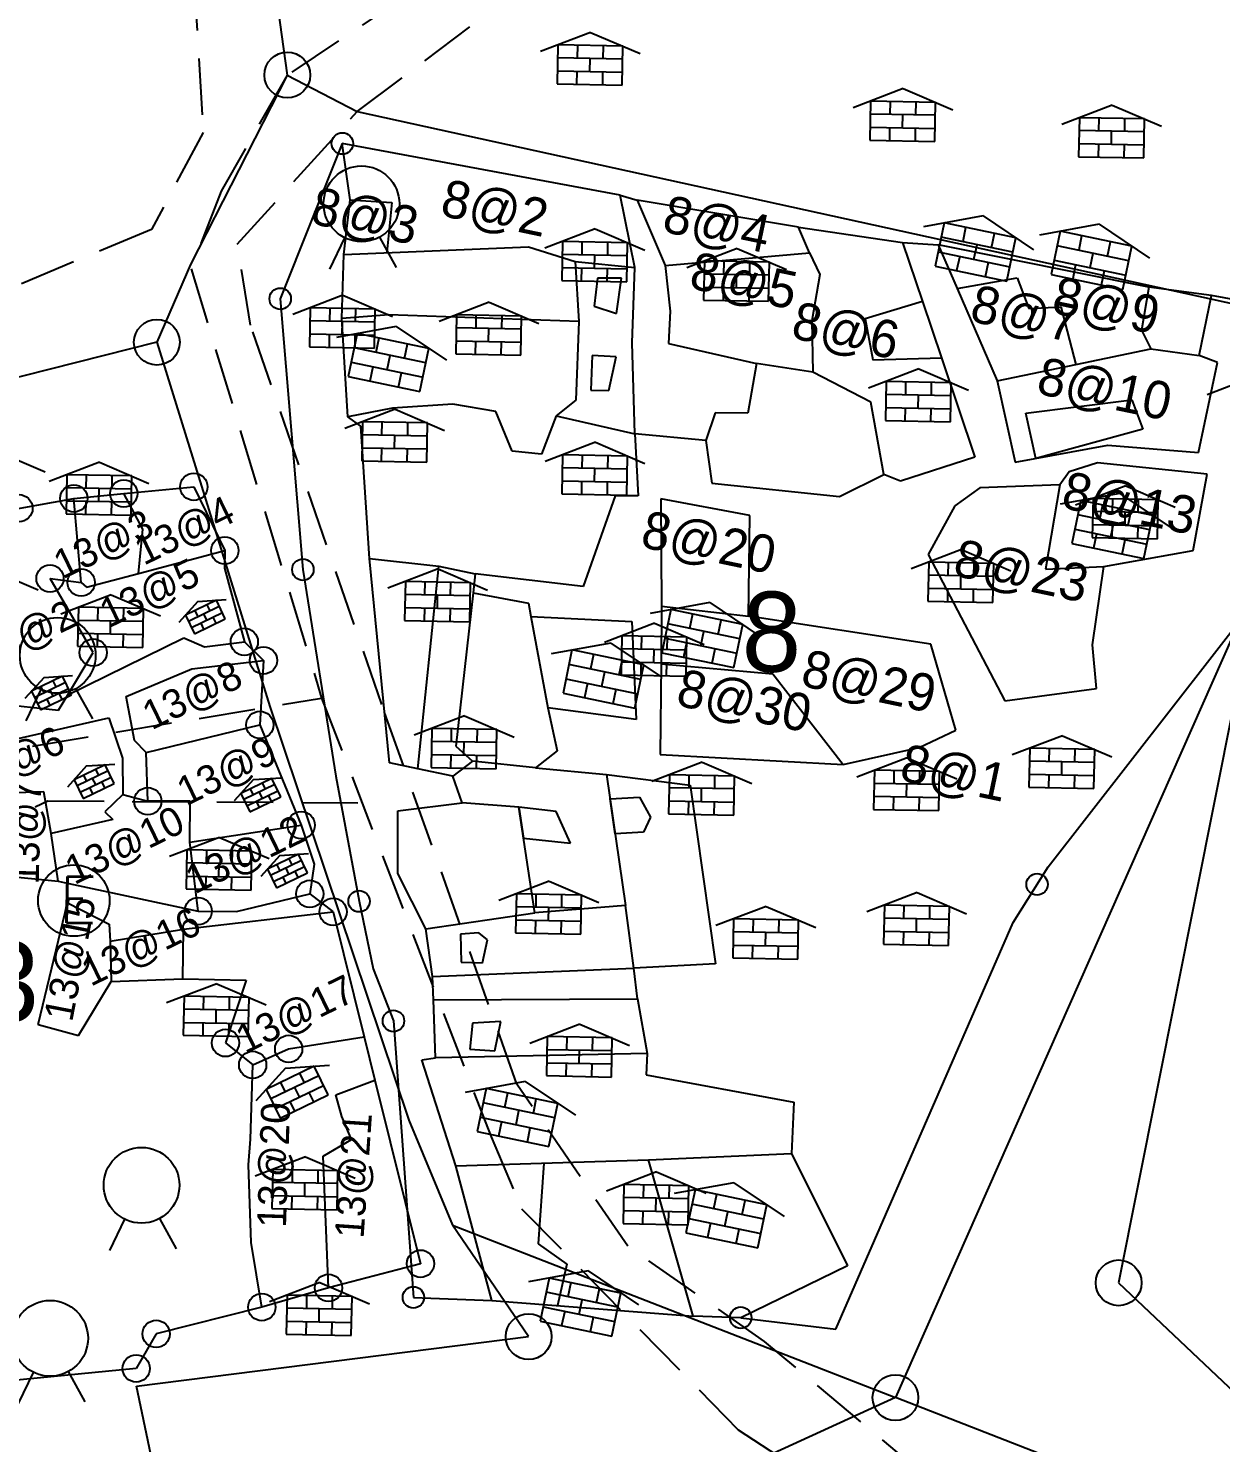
# Model space of a CAD drawing. Header units: metres. Extents: x 279543 to 281633, y 2052141 to 2055998.
# Drawn here: x 281361.1 to 281466.8, y 2052471.5 to 2052597 of the extents above; entities that cross this region are included whole.
import ezdxf
from ezdxf.enums import TextEntityAlignment as Align

# ---------------------------------------------------------------- set-up
doc = ezdxf.new("R2010")
doc.units = ezdxf.units.M
doc.linetypes.add('DASHED', pattern=[0.75, 0.5, -0.25])
for name, color, linetype in [('LINE_CARTTRACK', 2, 'DASHED'), ('LINE_FOOTPATH', 1, 'DASHED'), ('OFF', 1, 'Continuous'), ('OTHERS', 1, 'Continuous'), ('POLY_PARCEL', 6, 'Continuous'), ('POLY_ROAD', 30, 'Continuous'), ('TEXT_PARCEL', 7, 'Continuous')]:
    doc.layers.add(name, color=color, linetype=linetype)
doc.styles.get("Standard").update_dxf_attribs({"font": 'simplex.shx'})
doc.styles.add('TEXT_MAP', font='')
doc.styles.get('TEXT_MAP').set_extended_font_data('Kruti Dev 050')

# ---------------------------------------------------------------- blocks, each defined once
blk = doc.blocks.new('GHNN')
for p, q in [((281410.94, 2052596.66), (281406.49, 2052594.95)), ((281408.03, 2052595.55), (281407.97, 2052592.08)), ((281413.81, 2052595.44), (281408.03, 2052595.55)), ((281409.77, 2052595.51), (281409.74, 2052594.36)), ((281410.94, 2052596.66), (281415.33, 2052594.78)), ((281413.78, 2052594.28), (281408.01, 2052594.39)), ((281410.88, 2052593.18), (281410.9, 2052594.34)), ((281412.05, 2052594.31), (281412.08, 2052595.47)), ((281413.74, 2052591.97), (281413.81, 2052595.44)), ((281407.99, 2052593.24), (281413.76, 2052593.13)), ((281409.72, 2052593.2), (281409.7, 2052592.05)), ((281412.01, 2052592.01), (281412.03, 2052593.16)), ((281407.97, 2052592.08), (281413.74, 2052591.97)), ((281438.68, 2052591.68), (281434.22, 2052589.97)), ((281435.77, 2052590.56), (281435.71, 2052587.1)), ((281441.55, 2052590.45), (281435.77, 2052590.56)), ((281437.5, 2052590.53), (281437.48, 2052589.38)), ((281438.68, 2052591.68), (281443.07, 2052589.8)), ((281441.52, 2052589.3), (281435.75, 2052589.41)), ((281438.62, 2052588.2), (281438.64, 2052589.35)), ((281439.79, 2052589.33), (281439.81, 2052590.49)), ((281441.48, 2052586.99), (281441.55, 2052590.45)), ((281457.21, 2052590.21), (281452.75, 2052588.5)), ((281457.21, 2052590.21), (281461.6, 2052588.33)), ((281435.73, 2052588.25), (281441.5, 2052588.14)), ((281437.46, 2052588.22), (281437.44, 2052587.07)), ((281439.75, 2052587.02), (281439.77, 2052588.18)), ((281454.3, 2052589.09), (281454.23, 2052585.63)), ((281460.07, 2052588.98), (281454.3, 2052589.09)), ((281456.03, 2052589.06), (281456.01, 2052587.91)), ((281458.32, 2052587.86), (281458.34, 2052589.02)), ((281460.01, 2052585.52), (281460.07, 2052588.98)), ((281435.71, 2052587.1), (281441.48, 2052586.99)), ((281454.26, 2052586.79), (281460.03, 2052586.68)), ((281460.05, 2052587.83), (281454.28, 2052587.94)), ((281455.99, 2052586.75), (281455.97, 2052585.6)), ((281457.14, 2052586.73), (281457.16, 2052587.89)), ((281454.23, 2052585.63), (281460.01, 2052585.52)), ((281458.28, 2052585.55), (281458.3, 2052586.71)), ((281411.35, 2052579.22), (281406.89, 2052577.51)), ((281411.35, 2052579.22), (281415.74, 2052577.34)), ((281445.75, 2052580.38), (281440.46, 2052579.42)), ((281442.3, 2052579.75), (281441.5, 2052575.93)), ((281448.67, 2052578.42), (281442.3, 2052579.75)), ((281444.21, 2052579.35), (281443.95, 2052578.08)), ((281445.75, 2052580.38), (281450.22, 2052577.38)), ((281456.05, 2052579.63), (281450.75, 2052578.67)), ((281456.05, 2052579.63), (281460.51, 2052576.64)), ((281387.8, 2052575.66), (281389.14, 2052578.42)), ((281393.72, 2052575.81), (281392.23, 2052578.5)), ((281408.44, 2052578.1), (281408.38, 2052574.64)), ((281414.21, 2052577.99), (281408.44, 2052578.1)), ((281410.17, 2052578.07), (281410.15, 2052576.91)), ((281412.46, 2052576.87), (281412.48, 2052578.02)), ((281414.15, 2052574.53), (281414.21, 2052577.99)), ((281448.4, 2052577.15), (281442.04, 2052578.48)), ((281446.49, 2052577.55), (281446.76, 2052578.82)), ((281447.87, 2052574.6), (281448.67, 2052578.42)), ((281452.59, 2052579.01), (281451.8, 2052575.19)), ((281458.96, 2052577.68), (281452.59, 2052579.01)), ((281454.5, 2052578.61), (281454.24, 2052577.34)), ((281456.78, 2052576.8), (281457.05, 2052578.08)), ((281414.19, 2052576.84), (281408.42, 2052576.95)), ((281411.28, 2052575.74), (281411.31, 2052576.89)), ((281423.94, 2052577.49), (281419.48, 2052575.78)), ((281423.94, 2052577.49), (281428.33, 2052575.61)), ((281441.77, 2052577.2), (281448.14, 2052575.87)), ((281443.68, 2052576.8), (281443.41, 2052575.53)), ((281444.95, 2052576.54), (281445.22, 2052577.81)), ((281458.69, 2052576.4), (281452.33, 2052577.73)), ((281455.25, 2052575.8), (281455.51, 2052577.07)), ((281458.16, 2052573.86), (281458.96, 2052577.68)), ((281408.4, 2052575.79), (281414.17, 2052575.68)), ((281410.13, 2052575.76), (281410.11, 2052574.61)), ((281412.42, 2052574.56), (281412.44, 2052575.72)), ((281421.03, 2052576.38), (281420.96, 2052572.91)), ((281426.8, 2052576.27), (281421.03, 2052576.38)), ((281422.76, 2052576.34), (281422.74, 2052575.19)), ((281425.05, 2052575.14), (281425.07, 2052576.3)), ((281426.73, 2052572.8), (281426.8, 2052576.27)), ((281441.5, 2052575.93), (281447.87, 2052574.6)), ((281445.96, 2052575), (281446.23, 2052576.27)), ((281452.06, 2052576.46), (281458.43, 2052575.13)), ((281453.97, 2052576.06), (281453.71, 2052574.79)), ((281456.25, 2052574.26), (281456.52, 2052575.53)), ((281408.38, 2052574.64), (281414.15, 2052574.53)), ((281426.78, 2052575.11), (281421.01, 2052575.22)), ((281423.87, 2052574.01), (281423.89, 2052575.17)), ((281451.8, 2052575.19), (281458.16, 2052573.86)), ((281388.97, 2052573.34), (281384.51, 2052571.63)), ((281388.97, 2052573.34), (281393.36, 2052571.46)), ((281420.98, 2052574.07), (281426.76, 2052573.96)), ((281422.72, 2052574.03), (281422.69, 2052572.88)), ((281425, 2052572.84), (281425.02, 2052573.99)), ((281386.06, 2052572.22), (281386, 2052568.76)), ((281391.84, 2052572.11), (281386.06, 2052572.22)), ((281387.79, 2052572.19), (281387.77, 2052571.04)), ((281390.08, 2052570.99), (281390.1, 2052572.15)), ((281391.77, 2052568.65), (281391.84, 2052572.11)), ((281401.95, 2052572.72), (281397.49, 2052571.01)), ((281401.95, 2052572.72), (281406.34, 2052570.84)), ((281420.96, 2052572.91), (281426.73, 2052572.8)), ((281391.81, 2052570.96), (281386.04, 2052571.07)), ((281393.68, 2052570.56), (281388.39, 2052569.6)), ((281388.91, 2052569.86), (281388.93, 2052571.01)), ((281393.68, 2052570.56), (281398.15, 2052567.57)), ((281399.04, 2052571.6), (281398.97, 2052568.14)), ((281404.79, 2052570.34), (281399.02, 2052570.45)), ((281404.81, 2052571.49), (281399.04, 2052571.6)), ((281400.77, 2052571.57), (281400.75, 2052570.42)), ((281403.06, 2052570.37), (281403.08, 2052571.53)), ((281404.75, 2052568.03), (281404.81, 2052571.49)), ((281386.02, 2052569.91), (281391.79, 2052569.8)), ((281387.75, 2052569.88), (281387.73, 2052568.73)), ((281390.23, 2052569.94), (281389.43, 2052566.12)), ((281390.04, 2052568.68), (281390.06, 2052569.84)), ((281396.6, 2052568.61), (281390.23, 2052569.94)), ((281392.14, 2052569.54), (281391.87, 2052568.27)), ((281399, 2052569.3), (281404.77, 2052569.18)), ((281400.73, 2052569.26), (281400.71, 2052568.11)), ((281401.88, 2052569.24), (281401.9, 2052570.39)), ((281403.01, 2052568.06), (281403.04, 2052569.22)), ((281386, 2052568.76), (281391.77, 2052568.65)), ((281396.33, 2052567.33), (281389.96, 2052568.66)), ((281392.88, 2052566.73), (281393.15, 2052568)), ((281394.42, 2052567.73), (281394.69, 2052569.01)), ((281395.8, 2052564.79), (281396.6, 2052568.61)), ((281398.97, 2052568.14), (281404.75, 2052568.03)), ((281389.7, 2052567.39), (281396.07, 2052566.06)), ((281391.61, 2052566.99), (281391.34, 2052565.72)), ((281440.06, 2052566.8), (281435.6, 2052565.09)), ((281440.06, 2052566.8), (281444.45, 2052564.92)), ((281389.43, 2052566.12), (281395.8, 2052564.79)), ((281393.89, 2052565.19), (281394.16, 2052566.46)), ((281437.15, 2052565.68), (281437.09, 2052562.22)), ((281442.92, 2052565.57), (281437.15, 2052565.68)), ((281438.88, 2052565.65), (281438.86, 2052564.49)), ((281441.17, 2052564.45), (281441.19, 2052565.6)), ((281442.86, 2052562.11), (281442.92, 2052565.57)), ((281470.11, 2052566.22), (281465.65, 2052564.51)), ((281442.9, 2052564.41), (281437.13, 2052564.53)), ((281439.99, 2052563.32), (281440.02, 2052564.47)), ((281393.6, 2052563.23), (281389.14, 2052561.52)), ((281393.6, 2052563.23), (281397.99, 2052561.35)), ((281437.11, 2052563.37), (281442.88, 2052563.26)), ((281438.84, 2052563.34), (281438.82, 2052562.18)), ((281441.13, 2052562.14), (281441.15, 2052563.29)), ((281390.69, 2052562.12), (281390.63, 2052558.65)), ((281396.47, 2052562.01), (281390.69, 2052562.12)), ((281392.43, 2052562.08), (281392.4, 2052560.93)), ((281394.71, 2052560.89), (281394.73, 2052562.04)), ((281396.4, 2052558.54), (281396.47, 2052562.01)), ((281437.09, 2052562.22), (281442.86, 2052562.11)), ((281396.44, 2052560.85), (281390.67, 2052560.96)), ((281393.54, 2052559.75), (281393.56, 2052560.91)), ((281358.16, 2052559.55), (281362.55, 2052557.67)), ((281390.65, 2052559.81), (281396.42, 2052559.7)), ((281392.38, 2052559.78), (281392.36, 2052558.62)), ((281394.67, 2052558.58), (281394.69, 2052559.73)), ((281411.36, 2052560.3), (281406.9, 2052558.59)), ((281408.45, 2052559.18), (281408.39, 2052555.72)), ((281414.22, 2052559.07), (281408.45, 2052559.18)), ((281410.18, 2052559.15), (281410.16, 2052557.99)), ((281411.36, 2052560.3), (281415.75, 2052558.42)), ((281367.37, 2052558.53), (281362.91, 2052556.82)), ((281367.37, 2052558.53), (281371.76, 2052556.65)), ((281390.63, 2052558.65), (281396.4, 2052558.54)), ((281414.2, 2052557.92), (281408.43, 2052558.03)), ((281411.29, 2052556.82), (281411.32, 2052557.97)), ((281412.47, 2052557.95), (281412.49, 2052559.1)), ((281414.16, 2052555.61), (281414.22, 2052559.07)), ((281364.46, 2052557.42), (281364.4, 2052553.95)), ((281370.23, 2052557.31), (281364.46, 2052557.42)), ((281366.19, 2052557.38), (281366.17, 2052556.23)), ((281368.48, 2052556.19), (281368.5, 2052557.34)), ((281370.17, 2052553.84), (281370.23, 2052557.31)), ((281408.41, 2052556.87), (281414.18, 2052556.76)), ((281410.14, 2052556.84), (281410.12, 2052555.68)), ((281412.43, 2052555.64), (281412.45, 2052556.79)), ((281370.21, 2052556.15), (281364.44, 2052556.26)), ((281367.3, 2052555.05), (281367.33, 2052556.21)), ((281408.39, 2052555.72), (281414.16, 2052555.61)), ((281457.89, 2052555.76), (281452.6, 2052554.8)), ((281458.42, 2052556.43), (281453.96, 2052554.72)), ((281457.89, 2052555.76), (281462.36, 2052552.76)), ((281458.42, 2052556.43), (281462.81, 2052554.55)), ((281364.42, 2052555.11), (281370.19, 2052555)), ((281366.15, 2052555.08), (281366.13, 2052553.92)), ((281368.44, 2052553.88), (281368.46, 2052555.03)), ((281454.44, 2052555.13), (281453.64, 2052551.31)), ((281460.81, 2052553.8), (281454.44, 2052555.13)), ((281455.51, 2052555.31), (281455.44, 2052551.85)), ((281461.26, 2052554.05), (281455.49, 2052554.16)), ((281461.28, 2052555.2), (281455.51, 2052555.31)), ((281456.35, 2052554.73), (281456.08, 2052553.46)), ((281457.24, 2052555.28), (281457.22, 2052554.12)), ((281458.63, 2052552.93), (281458.9, 2052554.2)), ((281459.53, 2052554.08), (281459.55, 2052555.23)), ((281461.22, 2052551.74), (281461.28, 2052555.2)), ((281364.4, 2052553.95), (281370.17, 2052553.84)), ((281460.54, 2052552.53), (281454.17, 2052553.86)), ((281455.47, 2052553), (281461.24, 2052552.89)), ((281457.09, 2052551.92), (281457.36, 2052553.19)), ((281457.2, 2052552.97), (281457.17, 2052551.81)), ((281458.35, 2052552.95), (281458.37, 2052554.1)), ((281459.48, 2052551.77), (281459.51, 2052552.93)), ((281460.01, 2052549.98), (281460.81, 2052553.8)), ((281453.91, 2052552.58), (281460.28, 2052551.25)), ((281455.44, 2052551.85), (281461.22, 2052551.74)), ((281455.82, 2052552.18), (281455.55, 2052550.91)), ((281458.1, 2052550.38), (281458.37, 2052551.65)), ((281443.84, 2052550.77), (281439.38, 2052549.06)), ((281443.84, 2052550.77), (281448.23, 2052548.89)), ((281453.64, 2052551.31), (281460.01, 2052549.98)), ((281440.93, 2052549.65), (281440.86, 2052546.19)), ((281446.7, 2052549.54), (281440.93, 2052549.65)), ((281442.66, 2052549.62), (281442.64, 2052548.47)), ((281444.95, 2052548.42), (281444.97, 2052549.58)), ((281446.63, 2052546.08), (281446.7, 2052549.54)), ((281357.54, 2052549.08), (281361.93, 2052547.2)), ((281397.41, 2052549.06), (281392.96, 2052547.35)), ((281394.51, 2052547.95), (281394.44, 2052544.48)), ((281400.28, 2052547.84), (281394.51, 2052547.95)), ((281396.24, 2052547.91), (281396.21, 2052546.76)), ((281397.41, 2052549.06), (281401.8, 2052547.18)), ((281398.52, 2052546.72), (281398.55, 2052547.87)), ((281400.21, 2052544.37), (281400.28, 2052547.84)), ((281446.68, 2052548.39), (281440.91, 2052548.5)), ((281443.77, 2052547.29), (281443.79, 2052548.45)), ((281368.4, 2052546.77), (281363.95, 2052545.06)), ((281368.4, 2052546.77), (281372.79, 2052544.89)), ((281400.25, 2052546.68), (281394.48, 2052546.79)), ((281397.35, 2052545.58), (281397.37, 2052546.74)), ((281440.88, 2052547.35), (281446.66, 2052547.24)), ((281442.61, 2052547.31), (281442.59, 2052546.16)), ((281444.9, 2052546.11), (281444.92, 2052547.27)), ((281365.5, 2052545.66), (281365.43, 2052542.2)), ((281371.27, 2052545.55), (281365.5, 2052545.66)), ((281367.23, 2052545.63), (281367.2, 2052544.47)), ((281369.51, 2052544.43), (281369.54, 2052545.58)), ((281371.2, 2052542.08), (281371.27, 2052545.55)), ((281376.09, 2052546.18), (281374.41, 2052544.31)), ((281377.74, 2052546.29), (281374.99, 2052544.96)), ((281378, 2052545.74), (281375.26, 2052544.41)), ((281375.82, 2052545.36), (281376.08, 2052544.81)), ((281376.09, 2052546.18), (281378.61, 2052546.35)), ((281377.18, 2052545.34), (281376.91, 2052545.89)), ((281378.53, 2052544.64), (281377.74, 2052546.29)), ((281394.46, 2052545.64), (281400.23, 2052545.53)), ((281396.19, 2052545.61), (281396.17, 2052544.45)), ((281398.48, 2052544.41), (281398.5, 2052545.56)), ((281421.52, 2052546.08), (281416.23, 2052545.12)), ((281418.07, 2052545.45), (281417.27, 2052541.63)), ((281424.43, 2052544.13), (281418.07, 2052545.45)), ((281421.52, 2052546.08), (281425.99, 2052543.08)), ((281440.86, 2052546.19), (281446.63, 2052546.08)), ((281371.25, 2052544.39), (281365.47, 2052544.5)), ((281368.34, 2052543.29), (281368.36, 2052544.45)), ((281374.99, 2052544.96), (281375.79, 2052543.31)), ((281375.53, 2052543.86), (281378.27, 2052545.19)), ((281375.79, 2052543.31), (281378.53, 2052544.64)), ((281376.35, 2052544.26), (281376.61, 2052543.71)), ((281376.9, 2052544.53), (281376.63, 2052545.07)), ((281377.71, 2052544.24), (281377.45, 2052544.79)), ((281394.44, 2052544.48), (281400.21, 2052544.37)), ((281416.62, 2052544.24), (281412.16, 2052542.53)), ((281416.62, 2052544.24), (281421.01, 2052542.36)), ((281424.17, 2052542.85), (281417.8, 2052544.18)), ((281419.98, 2052545.06), (281419.71, 2052543.78)), ((281422.26, 2052543.25), (281422.52, 2052544.52)), ((281423.64, 2052540.31), (281424.43, 2052544.13)), ((281365.45, 2052543.35), (281371.22, 2052543.24)), ((281367.18, 2052543.32), (281367.16, 2052542.16)), ((281369.47, 2052542.12), (281369.49, 2052543.27)), ((281413.71, 2052543.13), (281413.64, 2052539.66)), ((281419.48, 2052543.02), (281413.71, 2052543.13)), ((281415.44, 2052543.09), (281415.42, 2052541.94)), ((281417.54, 2052542.91), (281423.9, 2052541.58)), ((281417.73, 2052541.9), (281417.75, 2052543.05)), ((281419.42, 2052539.55), (281419.48, 2052543.02)), ((281420.72, 2052542.24), (281420.99, 2052543.52)), ((281365.43, 2052542.2), (281371.2, 2052542.08)), ((281412.74, 2052542.49), (281407.44, 2052541.53)), ((281409.28, 2052541.87), (281408.49, 2052538.05)), ((281415.65, 2052540.54), (281409.28, 2052541.87)), ((281412.74, 2052542.49), (281417.2, 2052539.5)), ((281419.46, 2052541.86), (281413.69, 2052541.97)), ((281416.55, 2052540.76), (281416.57, 2052541.92)), ((281417.27, 2052541.63), (281423.64, 2052540.31)), ((281419.45, 2052542.51), (281419.18, 2052541.24)), ((281421.73, 2052540.7), (281421.99, 2052541.98)), ((281415.38, 2052539.26), (281409.02, 2052540.59)), ((281411.19, 2052541.47), (281410.93, 2052540.19)), ((281413.47, 2052539.66), (281413.74, 2052540.94)), ((281413.67, 2052540.82), (281419.44, 2052540.71)), ((281414.85, 2052536.72), (281415.65, 2052540.54)), ((281415.4, 2052540.79), (281415.38, 2052539.63)), ((281417.68, 2052539.59), (281417.71, 2052540.74)), ((281362.45, 2052539.43), (281360.76, 2052537.56)), ((281364.09, 2052539.54), (281361.35, 2052538.21)), ((281362.45, 2052539.43), (281364.97, 2052539.6)), ((281363.54, 2052538.59), (281363.27, 2052539.14)), ((281364.89, 2052537.89), (281364.09, 2052539.54)), ((281408.75, 2052539.32), (281415.12, 2052537.99)), ((281411.93, 2052538.66), (281412.2, 2052539.93)), ((281413.64, 2052539.66), (281419.42, 2052539.55)), ((281360.85, 2052535.6), (281362.19, 2052538.37)), ((281361.35, 2052538.21), (281362.15, 2052536.56)), ((281364.36, 2052538.99), (281361.62, 2052537.66)), ((281361.88, 2052537.11), (281364.63, 2052538.44)), ((281362.15, 2052536.56), (281364.89, 2052537.89)), ((281362.17, 2052538.61), (281362.44, 2052538.06)), ((281363.26, 2052537.78), (281362.99, 2052538.33)), ((281364.07, 2052537.49), (281363.8, 2052538.04)), ((281366.77, 2052535.76), (281365.28, 2052538.45)), ((281408.49, 2052538.05), (281414.85, 2052536.72)), ((281410.66, 2052538.92), (281410.4, 2052537.65)), ((281412.94, 2052537.12), (281413.21, 2052538.39)), ((281362.71, 2052537.51), (281362.97, 2052536.96)), ((281399.76, 2052536.03), (281395.3, 2052534.32)), ((281399.76, 2052536.03), (281404.15, 2052534.15)), ((281396.85, 2052534.92), (281396.79, 2052531.45)), ((281402.63, 2052534.81), (281396.85, 2052534.92)), ((281398.58, 2052534.88), (281398.56, 2052533.73)), ((281400.87, 2052533.69), (281400.89, 2052534.84)), ((281402.56, 2052531.34), (281402.63, 2052534.81)), ((281452.8, 2052534.27), (281448.34, 2052532.57)), ((281452.8, 2052534.27), (281457.19, 2052532.4)), ((281402.6, 2052533.65), (281396.83, 2052533.76)), ((281399.69, 2052532.55), (281399.72, 2052533.71)), ((281449.89, 2052533.16), (281449.82, 2052529.7)), ((281455.66, 2052533.05), (281449.89, 2052533.16)), ((281451.62, 2052533.13), (281451.6, 2052531.97)), ((281453.91, 2052531.93), (281453.93, 2052533.08)), ((281455.59, 2052529.59), (281455.66, 2052533.05)), ((281366.23, 2052531.58), (281364.54, 2052529.71)), ((281367.87, 2052531.69), (281365.12, 2052530.36)), ((281366.23, 2052531.58), (281368.74, 2052531.75)), ((281368.67, 2052530.04), (281367.87, 2052531.69)), ((281396.81, 2052532.61), (281402.58, 2052532.5)), ((281398.54, 2052532.58), (281398.52, 2052531.42)), ((281400.83, 2052531.38), (281400.85, 2052532.53)), ((281420.84, 2052531.92), (281416.38, 2052530.21)), ((281420.84, 2052531.92), (281425.23, 2052530.04)), ((281439.03, 2052532.31), (281434.57, 2052530.6)), ((281439.03, 2052532.31), (281443.42, 2052530.43)), ((281455.64, 2052531.89), (281449.87, 2052532)), ((281452.73, 2052530.8), (281452.75, 2052531.95)), ((281365.12, 2052530.36), (281365.92, 2052528.71)), ((281368.13, 2052531.14), (281365.39, 2052529.81)), ((281365.66, 2052529.26), (281368.4, 2052530.59)), ((281365.95, 2052530.76), (281366.21, 2052530.21)), ((281367.03, 2052529.93), (281366.76, 2052530.47)), ((281367.31, 2052530.74), (281367.04, 2052531.29)), ((281381.02, 2052530.37), (281379.33, 2052528.49)), ((281382.66, 2052530.48), (281379.92, 2052529.15)), ((281381.02, 2052530.37), (281383.53, 2052530.54)), ((281383.46, 2052528.83), (281382.66, 2052530.48)), ((281396.79, 2052531.45), (281402.56, 2052531.34)), ((281417.93, 2052530.8), (281417.86, 2052527.34)), ((281423.7, 2052530.69), (281417.93, 2052530.8)), ((281419.66, 2052530.77), (281419.64, 2052529.62)), ((281421.95, 2052529.57), (281421.97, 2052530.73)), ((281423.63, 2052527.23), (281423.7, 2052530.69)), ((281436.12, 2052531.2), (281436.05, 2052527.73)), ((281441.89, 2052531.09), (281436.12, 2052531.2)), ((281437.85, 2052531.16), (281437.83, 2052530.01)), ((281440.14, 2052529.97), (281440.16, 2052531.12)), ((281441.83, 2052527.62), (281441.89, 2052531.09)), ((281449.85, 2052530.85), (281455.62, 2052530.74)), ((281451.58, 2052530.82), (281451.55, 2052529.66)), ((281453.86, 2052529.62), (281453.89, 2052530.77)), ((281365.92, 2052528.71), (281368.67, 2052530.04)), ((281366.48, 2052529.66), (281366.75, 2052529.11)), ((281367.84, 2052529.64), (281367.58, 2052530.19)), ((281379.92, 2052529.15), (281380.72, 2052527.5)), ((281382.93, 2052529.93), (281380.18, 2052528.6)), ((281380.45, 2052528.05), (281383.19, 2052529.38)), ((281380.74, 2052529.55), (281381.01, 2052529)), ((281381.82, 2052528.71), (281381.55, 2052529.26)), ((281382.1, 2052529.53), (281381.84, 2052530.08)), ((281423.68, 2052529.54), (281417.91, 2052529.65)), ((281420.77, 2052528.44), (281420.79, 2052529.59)), ((281441.87, 2052529.93), (281436.1, 2052530.04)), ((281438.96, 2052528.83), (281438.98, 2052529.99)), ((281449.82, 2052529.7), (281455.59, 2052529.59)), ((281380.72, 2052527.5), (281383.46, 2052528.83)), ((281381.27, 2052528.45), (281381.54, 2052527.9)), ((281382.64, 2052528.43), (281382.37, 2052528.98)), ((281417.88, 2052528.49), (281423.66, 2052528.38)), ((281419.62, 2052528.46), (281419.59, 2052527.31)), ((281421.9, 2052527.26), (281421.92, 2052528.42)), ((281436.08, 2052528.89), (281441.85, 2052528.78)), ((281437.81, 2052528.86), (281437.79, 2052527.7)), ((281440.09, 2052527.66), (281440.12, 2052528.81)), ((281417.86, 2052527.34), (281423.63, 2052527.23)), ((281436.05, 2052527.73), (281441.83, 2052527.62)), ((281378.02, 2052525.25), (281373.57, 2052523.54)), ((281378.02, 2052525.25), (281382.41, 2052523.37)), ((281375.12, 2052524.13), (281375.05, 2052520.67)), ((281380.89, 2052524.02), (281375.12, 2052524.13)), ((281376.85, 2052524.1), (281376.83, 2052522.95)), ((281379.13, 2052522.9), (281379.16, 2052524.06)), ((281380.82, 2052520.56), (281380.89, 2052524.02)), ((281380.87, 2052522.87), (281375.09, 2052522.98)), ((281377.96, 2052521.77), (281377.98, 2052522.92)), ((281383.38, 2052523.64), (281381.69, 2052521.77)), ((281385.02, 2052523.75), (281382.28, 2052522.42)), ((281385.29, 2052523.2), (281382.54, 2052521.87)), ((281383.1, 2052522.82), (281383.37, 2052522.27)), ((281383.38, 2052523.64), (281385.9, 2052523.81)), ((281384.46, 2052522.8), (281384.2, 2052523.35)), ((281385.82, 2052522.1), (281385.02, 2052523.75)), ((281375.07, 2052521.82), (281380.84, 2052521.71)), ((281376.8, 2052521.79), (281376.78, 2052520.64)), ((281379.09, 2052520.59), (281379.11, 2052521.75)), ((281382.28, 2052522.42), (281383.08, 2052520.77)), ((281382.81, 2052521.32), (281385.55, 2052522.65)), ((281383.08, 2052520.77), (281385.82, 2052522.1)), ((281383.63, 2052521.72), (281383.9, 2052521.17)), ((281384.18, 2052521.99), (281383.92, 2052522.53)), ((281385, 2052521.7), (281384.73, 2052522.25)), ((281375.05, 2052520.67), (281380.82, 2052520.56)), ((281407.27, 2052521.35), (281402.81, 2052519.64)), ((281404.36, 2052520.23), (281404.29, 2052516.77)), ((281410.13, 2052520.12), (281404.36, 2052520.23)), ((281407.27, 2052521.35), (281411.66, 2052519.47)), ((281439.91, 2052520.35), (281435.45, 2052518.64)), ((281439.91, 2052520.35), (281444.3, 2052518.47)), ((281410.11, 2052518.97), (281404.34, 2052519.08)), ((281406.09, 2052520.2), (281406.07, 2052519.05)), ((281407.2, 2052517.87), (281407.22, 2052519.02)), ((281408.38, 2052519), (281408.4, 2052520.16)), ((281410.06, 2052516.66), (281410.13, 2052520.12)), ((281426.52, 2052519.13), (281422.06, 2052517.42)), ((281426.52, 2052519.13), (281430.91, 2052517.25)), ((281437, 2052519.24), (281436.93, 2052515.77)), ((281442.77, 2052519.13), (281437, 2052519.24)), ((281438.73, 2052519.2), (281438.71, 2052518.05)), ((281441.02, 2052518.01), (281441.04, 2052519.16)), ((281442.7, 2052515.66), (281442.77, 2052519.13)), ((281404.32, 2052517.93), (281410.09, 2052517.82)), ((281406.05, 2052517.89), (281406.02, 2052516.74)), ((281408.33, 2052516.69), (281408.36, 2052517.85)), ((281423.61, 2052518.01), (281423.55, 2052514.55)), ((281429.39, 2052517.9), (281423.61, 2052518.01)), ((281425.35, 2052517.98), (281425.32, 2052516.82)), ((281427.63, 2052516.78), (281427.66, 2052517.93)), ((281429.32, 2052514.44), (281429.39, 2052517.9)), ((281442.75, 2052517.97), (281436.98, 2052518.08)), ((281439.84, 2052516.87), (281439.86, 2052518.03)), ((281404.29, 2052516.77), (281410.06, 2052516.66)), ((281429.36, 2052516.75), (281423.59, 2052516.86)), ((281426.46, 2052515.65), (281426.48, 2052516.8)), ((281436.95, 2052516.93), (281442.73, 2052516.82)), ((281438.69, 2052516.9), (281438.66, 2052515.74)), ((281440.97, 2052515.7), (281440.99, 2052516.85)), ((281423.57, 2052515.7), (281429.34, 2052515.59)), ((281425.3, 2052515.67), (281425.28, 2052514.51)), ((281427.59, 2052514.47), (281427.61, 2052515.62)), ((281436.93, 2052515.77), (281442.7, 2052515.66)), ((281423.55, 2052514.55), (281429.32, 2052514.44)), ((281377.78, 2052512.27), (281373.32, 2052510.56)), ((281377.78, 2052512.27), (281382.17, 2052510.39)), ((281374.87, 2052511.15), (281374.8, 2052507.69)), ((281380.64, 2052511.04), (281374.87, 2052511.15)), ((281376.6, 2052511.12), (281376.58, 2052509.97)), ((281378.89, 2052509.92), (281378.91, 2052511.08)), ((281380.57, 2052507.58), (281380.64, 2052511.04)), ((281380.62, 2052509.89), (281374.85, 2052510)), ((281377.71, 2052508.79), (281377.73, 2052509.94)), ((281374.8, 2052507.69), (281380.57, 2052507.58)), ((281374.82, 2052508.84), (281380.59, 2052508.73)), ((281376.55, 2052508.81), (281376.53, 2052507.66)), ((281378.84, 2052507.61), (281378.86, 2052508.77)), ((281409.99, 2052508.68), (281405.54, 2052506.97)), ((281409.99, 2052508.68), (281414.38, 2052506.8)), ((281407.09, 2052507.57), (281407.02, 2052504.11)), ((281412.86, 2052507.46), (281407.09, 2052507.57)), ((281408.82, 2052507.54), (281408.8, 2052506.38)), ((281411.1, 2052506.34), (281411.13, 2052507.49)), ((281412.79, 2052503.99), (281412.86, 2052507.46)), ((281407.04, 2052505.26), (281412.81, 2052505.15)), ((281412.84, 2052506.3), (281407.06, 2052506.41)), ((281408.77, 2052505.23), (281408.75, 2052504.07)), ((281409.93, 2052505.2), (281409.95, 2052506.36)), ((281411.06, 2052504.03), (281411.08, 2052505.18)), ((281383.87, 2052504.78), (281381.25, 2052501.88)), ((281386.41, 2052504.95), (281382.16, 2052502.89)), ((281386.82, 2052504.1), (281382.57, 2052502.04)), ((281383.87, 2052504.78), (281387.77, 2052505.04)), ((281385.55, 2052503.48), (281385.14, 2052504.33)), ((281387.65, 2052502.4), (281386.41, 2052504.95)), ((281407.02, 2052504.11), (281412.79, 2052503.99)), ((281382.16, 2052502.89), (281383.4, 2052500.34)), ((281382.98, 2052501.19), (281387.24, 2052503.25)), ((281383.43, 2052503.51), (281383.85, 2052502.66)), ((281385.11, 2052502.22), (281384.7, 2052503.07)), ((281405.12, 2052503.59), (281399.82, 2052502.63)), ((281401.67, 2052502.97), (281400.87, 2052499.15)), ((281408.03, 2052501.64), (281401.67, 2052502.97)), ((281405.12, 2052503.59), (281409.59, 2052500.6)), ((281383.4, 2052500.34), (281387.65, 2052502.4)), ((281384.26, 2052501.81), (281384.67, 2052500.96)), ((281386.37, 2052501.78), (281385.96, 2052502.63)), ((281407.77, 2052500.37), (281401.4, 2052501.69)), ((281403.58, 2052502.57), (281403.31, 2052501.3)), ((281405.86, 2052500.76), (281406.12, 2052502.04)), ((281407.24, 2052497.82), (281408.03, 2052501.64)), ((281401.13, 2052500.42), (281407.5, 2052499.09)), ((281404.32, 2052499.76), (281404.58, 2052501.03)), ((281400.87, 2052499.15), (281407.24, 2052497.82)), ((281403.04, 2052500.02), (281402.78, 2052498.75)), ((281405.33, 2052498.22), (281405.59, 2052499.49)), ((281385.65, 2052496.91), (281381.19, 2052495.2)), ((281385.65, 2052496.91), (281390.04, 2052495.03)), ((281382.74, 2052495.79), (281382.67, 2052492.33)), ((281388.51, 2052495.68), (281382.74, 2052495.79)), ((281384.47, 2052495.76), (281384.45, 2052494.6)), ((281386.76, 2052494.56), (281386.78, 2052495.71)), ((281388.44, 2052492.22), (281388.51, 2052495.68)), ((281416.79, 2052495.57), (281412.34, 2052493.86)), ((281416.79, 2052495.57), (281421.18, 2052493.69)), ((281388.49, 2052494.53), (281382.72, 2052494.64)), ((281385.58, 2052493.43), (281385.6, 2052494.58)), ((281413.89, 2052494.45), (281413.82, 2052490.99)), ((281419.66, 2052494.34), (281413.89, 2052494.45)), ((281415.62, 2052494.42), (281415.6, 2052493.27)), ((281417.9, 2052493.22), (281417.93, 2052494.38)), ((281423.65, 2052494.61), (281418.36, 2052493.65)), ((281420.2, 2052493.98), (281419.4, 2052490.16)), ((281419.59, 2052490.88), (281419.66, 2052494.34)), ((281426.56, 2052492.65), (281420.2, 2052493.98)), ((281423.65, 2052494.61), (281428.12, 2052491.61)), ((281382.69, 2052493.48), (281388.47, 2052493.37)), ((281384.42, 2052493.45), (281384.4, 2052492.3)), ((281386.71, 2052492.25), (281386.73, 2052493.41)), ((281419.64, 2052493.19), (281413.86, 2052493.3)), ((281416.73, 2052492.09), (281416.75, 2052493.24)), ((281426.3, 2052491.38), (281419.93, 2052492.71)), ((281422.11, 2052493.58), (281421.84, 2052492.31)), ((281424.39, 2052491.78), (281424.65, 2052493.05)), ((281425.77, 2052488.83), (281426.56, 2052492.65)), ((281368.29, 2052488.6), (281369.63, 2052491.37)), ((281374.21, 2052488.76), (281372.72, 2052491.45)), ((281382.67, 2052492.33), (281388.44, 2052492.22)), ((281413.84, 2052492.14), (281419.61, 2052492.03)), ((281415.57, 2052492.11), (281415.55, 2052490.96)), ((281417.86, 2052490.91), (281417.88, 2052492.07)), ((281419.66, 2052491.43), (281426.03, 2052490.11)), ((281422.85, 2052490.77), (281423.11, 2052492.04)), ((281413.82, 2052490.99), (281419.59, 2052490.88)), ((281419.4, 2052490.16), (281425.77, 2052488.83)), ((281421.57, 2052491.04), (281421.31, 2052489.76)), ((281423.86, 2052489.23), (281424.12, 2052490.5)), ((281410.71, 2052486.79), (281405.42, 2052485.83)), ((281410.71, 2052486.79), (281415.18, 2052483.79)), ((281386.92, 2052485.75), (281382.46, 2052484.04)), ((281386.92, 2052485.75), (281391.31, 2052483.87)), ((281407.26, 2052486.16), (281406.46, 2052482.34)), ((281413.63, 2052484.83), (281407.26, 2052486.16)), ((281409.17, 2052485.76), (281408.91, 2052484.49)), ((281411.45, 2052483.96), (281411.72, 2052485.23)), ((281384.01, 2052484.64), (281383.94, 2052481.17)), ((281389.78, 2052484.53), (281384.01, 2052484.64)), ((281385.74, 2052484.6), (281385.72, 2052483.45)), ((281388.03, 2052483.41), (281388.05, 2052484.56)), ((281389.71, 2052481.06), (281389.78, 2052484.53)), ((281413.36, 2052483.56), (281406.99, 2052484.89)), ((281409.91, 2052482.95), (281410.18, 2052484.22)), ((281412.83, 2052481.01), (281413.63, 2052484.83)), ((281389.76, 2052483.37), (281383.99, 2052483.48)), ((281386.85, 2052482.27), (281386.87, 2052483.43)), ((281406.73, 2052483.61), (281413.1, 2052482.29)), ((281408.64, 2052483.22), (281408.37, 2052481.94)), ((281410.92, 2052481.41), (281411.19, 2052482.68)), ((281383.96, 2052482.33), (281389.74, 2052482.22)), ((281385.7, 2052482.3), (281385.67, 2052481.14)), ((281387.98, 2052481.1), (281388, 2052482.25)), ((281406.46, 2052482.34), (281412.83, 2052481.01)), ((281383.94, 2052481.17), (281389.71, 2052481.06)), ((281360.18, 2052475.02), (281361.52, 2052477.79)), ((281366.1, 2052475.18), (281364.61, 2052477.87))]:
    blk.add_line(p, q)
for centre, radius in [((281384.03, 2052592.87), 2.03), ((281388.91, 2052586.8), 0.951), ((281390.61, 2052581.45), 3.36), ((281383.4, 2052573.03), 0.951), ((281372.46, 2052569.17), 2.03), ((281369.52, 2052555.75), 1.21), ((281375.74, 2052556.35), 1.21), ((281360.23, 2052554.44), 1.21), ((281365.09, 2052555.32), 1.21), ((281378.49, 2052550.69), 1.21), ((281362.98, 2052548.21), 1.21), ((281385.41, 2052549), 0.951), ((281365.74, 2052547.86), 1.21), ((281363.66, 2052541.39), 3.36), ((281366.81, 2052541.64), 1.21), ((281380.22, 2052542.59), 1.21), ((281381.92, 2052540.95), 1.21), ((281381.59, 2052535.22), 1.21), ((281371.66, 2052528.45), 1.21), ((281385.26, 2052526.33), 1.21), ((281365.09, 2052519.64), 3.17), ((281450.55, 2052521.08), 0.951), ((281386.02, 2052520.23), 1.21), ((281390.4, 2052519.58), 0.951), ((281376.13, 2052518.7), 1.21), ((281388.09, 2052518.64), 1.21), ((281393.45, 2052508.96), 0.951), ((281378.54, 2052507.01), 1.21), ((281384.15, 2052506.48), 1.21), ((281380.96, 2052505.06), 1.21), ((281371.1, 2052494.39), 3.36), ((281395.85, 2052487.43), 1.21), ((281457.78, 2052485.73), 2.03), ((281387.68, 2052485.28), 1.21), ((281395.22, 2052484.44), 0.951), ((281362.99, 2052480.81), 3.36), ((281381.77, 2052483.58), 1.21), ((281405.44, 2052480.96), 2.03), ((281424.26, 2052482.64), 0.951), ((281372.39, 2052481.2), 1.21), ((281370.63, 2052478.14), 1.21), ((281437.98, 2052475.55), 2.03)]:
    blk.add_circle(centre, radius)
at = {"layer": 'LINE_CARTTRACK', "ltscale": 10}
for p, q in [((281413.54, 2052612.55), (281384.03, 2052592.87)), ((281390.23, 2052589.64), (281413.61, 2052607.17)), ((281384.03, 2052592.87), (281378.15, 2052582.58)), ((281379.59, 2052577.86), (281390.23, 2052589.64)), ((281378.15, 2052582.58), (281375.49, 2052575.69)), ((281380.76, 2052570.69), (281379.59, 2052577.86)), ((281375.49, 2052575.69), (281387.07, 2052537.61)), ((281392.42, 2052537.03), (281380.76, 2052570.69)), ((281354.02, 2052532.12), (281387.07, 2052537.61)), ((281387.07, 2052537.61), (281402.11, 2052498.67)), ((281404.4, 2052503.36), (281392.42, 2052537.03)), ((281354.88, 2052524.72), (281362.78, 2052528.48)), ((281362.78, 2052528.48), (281390.66, 2052528.31)), ((281414.23, 2052488.98), (281404.4, 2052503.36)), ((281402.11, 2052498.67), (281404.82, 2052492.31)), ((281404.82, 2052492.31), (281424.02, 2052472.7)), ((281426.38, 2052480.54), (281414.23, 2052488.98)), ((281440.67, 2052468.6), (281426.38, 2052480.54)), ((281424.02, 2052472.7), (281436.49, 2052464.58))]:
    blk.add_line(p, q, dxfattribs=at)
at = {"layer": 'LINE_FOOTPATH', "ltscale": 10}
for p, q in [((281373.45, 2052639.25), (281376.57, 2052587.77)), ((281376.57, 2052587.77), (281371.98, 2052579.18)), ((281371.98, 2052579.18), (281353.21, 2052571.34))]:
    blk.add_line(p, q, dxfattribs=at)
at = {"layer": 'OFF'}
blk.add_line((281389.62, 2052581.81), (281388.91, 2052586.8), dxfattribs=at)
at = {"layer": 'OTHERS'}
for p, q in [((281411.55, 2052574.86), (281411.24, 2052572.36)), ((281413.69, 2052574.85), (281411.55, 2052574.86)), ((281413.25, 2052571.72), (281413.69, 2052574.85)), ((281411.24, 2052572.36), (281413.25, 2052571.72)), ((281411.08, 2052567.99), (281410.97, 2052564.91)), ((281413.2, 2052567.87), (281411.08, 2052567.99)), ((281412.57, 2052564.9), (281413.2, 2052567.87)), ((281410.97, 2052564.91), (281412.57, 2052564.9)), ((281449.56, 2052562.87), (281458.96, 2052564.06)), ((281458.96, 2052564.06), (281459.92, 2052561.46)), ((281450.44, 2052558.87), (281449.56, 2052562.87)), ((281459.92, 2052561.46), (281450.44, 2052558.87)), ((281404.57, 2052527.92), (281404.99, 2052525.17)), ((281407.89, 2052527.54), (281404.57, 2052527.92)), ((281412.67, 2052528.66), (281415.27, 2052528.82)), ((281413.11, 2052525.57), (281412.67, 2052528.66)), ((281415.27, 2052528.82), (281416.25, 2052527.04)), ((281409.14, 2052524.74), (281407.89, 2052527.54)), ((281416.25, 2052527.04), (281415.64, 2052525.7)), ((281415.64, 2052525.7), (281413.11, 2052525.57)), ((281404.99, 2052525.17), (281409.14, 2052524.74)), ((281401.01, 2052516.78), (281399.4, 2052516.66)), ((281399.4, 2052516.66), (281399.45, 2052514.17)), ((281401.79, 2052516.17), (281401.01, 2052516.78)), ((281401.36, 2052514.11), (281401.79, 2052516.17)), ((281399.45, 2052514.17), (281401.36, 2052514.11)), ((281400.47, 2052508.76), (281400.21, 2052506.45)), ((281402.98, 2052508.92), (281400.47, 2052508.76)), ((281402.44, 2052506.32), (281402.98, 2052508.92)), ((281400.21, 2052506.45), (281402.44, 2052506.32))]:
    blk.add_line(p, q, dxfattribs=at)
at = {"layer": 'POLY_PARCEL'}
for p, q in [((281384.03, 2052592.87), (281390.23, 2052589.64)), ((281390.23, 2052589.64), (281490.98, 2052567.52)), ((281413.57, 2052582.23), (281388.91, 2052586.8)), ((281389.62, 2052581.81), (281393.29, 2052581.56)), ((281413.57, 2052582.23), (281415.08, 2052581.77)), ((281414.86, 2052575.81), (281413.57, 2052582.23)), ((281429.37, 2052579.37), (281415.08, 2052581.77)), ((281415.08, 2052581.77), (281417.54, 2052575.99)), ((281393.29, 2052581.56), (281392.85, 2052577.12)), ((281429.37, 2052579.37), (281438.61, 2052578.03)), ((281430.36, 2052577.11), (281429.37, 2052579.37)), ((281438.61, 2052578.03), (281441.78, 2052577.8)), ((281438.61, 2052578.03), (281440.37, 2052572.79)), ((281389.04, 2052576.96), (281405.43, 2052577.64)), ((281405.43, 2052577.64), (281409.56, 2052576.34)), ((281417.54, 2052575.99), (281430.36, 2052577.11)), ((281430.36, 2052577.11), (281431.27, 2052575.17)), ((281460.47, 2052574.05), (281441.78, 2052577.8)), ((281441.78, 2052577.8), (281443.46, 2052573.94)), ((281409.56, 2052576.34), (281414.86, 2052575.81)), ((281409.56, 2052576.34), (281409.9, 2052571)), ((281414.64, 2052569.13), (281414.86, 2052575.81)), ((281417.54, 2052575.99), (281418.01, 2052571.94)), ((281431.27, 2052575.17), (281430.57, 2052571.07)), ((281443.46, 2052573.94), (281448.78, 2052574.88)), ((281448.78, 2052574.88), (281449.83, 2052572.17)), ((281443.46, 2052573.94), (281447.02, 2052565.74)), ((281460.47, 2052574.05), (281459.82, 2052570.23)), ((281466.03, 2052573.33), (281460.47, 2052574.05)), ((281464.92, 2052568), (281466.03, 2052573.33)), ((281520.49, 2052563.13), (281466.03, 2052573.33)), ((281418.01, 2052571.94), (281417.84, 2052569.05)), ((281440.37, 2052572.79), (281435.29, 2052571.26)), ((281440.37, 2052572.79), (281442.06, 2052567.79)), ((281449.83, 2052572.17), (281452.64, 2052572.32)), ((281452.64, 2052572.32), (281453.98, 2052567.2)), ((281393.04, 2052571.59), (281388.88, 2052571.29)), ((281409.9, 2052571), (281393.04, 2052571.59)), ((281409.9, 2052571), (281409.62, 2052564.03)), ((281430.57, 2052571.07), (281430.64, 2052566.52)), ((281435.29, 2052571.26), (281435.99, 2052567.6)), ((281372.46, 2052569.17), (281382.49, 2052536.85)), ((281459.82, 2052570.23), (281460.65, 2052568.6)), ((281414.85, 2052561.04), (281414.64, 2052569.13)), ((281417.84, 2052569.05), (281425.67, 2052567.27)), ((281453.98, 2052567.2), (281460.65, 2052568.6)), ((281460.65, 2052568.6), (281464.92, 2052568)), ((281466.54, 2052567.37), (281464.92, 2052568)), ((281425.67, 2052567.27), (281424.9, 2052562.89)), ((281430.64, 2052566.52), (281425.67, 2052567.27)), ((281435.99, 2052567.6), (281442.06, 2052567.79)), ((281442.06, 2052567.79), (281445.03, 2052558.98)), ((281447.02, 2052565.74), (281453.98, 2052567.2)), ((281464.87, 2052559.38), (281466.54, 2052567.37)), ((281435.79, 2052563.84), (281430.64, 2052566.52)), ((281447.02, 2052565.74), (281448.59, 2052558.53)), ((281393.37, 2052563.33), (281389.4, 2052562.54)), ((281398.71, 2052563.67), (281393.37, 2052563.33)), ((281402.53, 2052563.02), (281398.71, 2052563.67)), ((281403.99, 2052559.5), (281402.53, 2052563.02)), ((281409.62, 2052564.03), (281407.87, 2052562.64)), ((281421.98, 2052562.91), (281421.17, 2052560.45)), ((281424.9, 2052562.89), (281421.98, 2052562.91)), ((281436.95, 2052557.45), (281435.79, 2052563.84)), ((281407.87, 2052562.64), (281406.58, 2052559.25)), ((281407.87, 2052562.64), (281414.85, 2052561.04)), ((281414.85, 2052561.04), (281415.17, 2052555.56)), ((281421.17, 2052560.45), (281414.85, 2052561.04)), ((281421.17, 2052560.45), (281421.7, 2052556.68)), ((281406.58, 2052559.25), (281403.99, 2052559.5)), ((281448.59, 2052558.53), (281456.81, 2052560.03)), ((281456.81, 2052560.03), (281464.87, 2052559.38)), ((281445.03, 2052558.98), (281438.43, 2052556.85)), ((281455.9, 2052558.47), (281453.39, 2052557.68)), ((281465.64, 2052557.46), (281455.9, 2052558.47)), ((281421.7, 2052556.68), (281433.02, 2052555.49)), ((281433.02, 2052555.49), (281436.95, 2052557.45)), ((281438.43, 2052556.85), (281436.95, 2052557.45)), ((281453.39, 2052557.68), (281452.57, 2052556.53)), ((281464.38, 2052550.7), (281465.64, 2052557.46)), ((281365.09, 2052555.32), (281369.52, 2052555.75)), ((281369.52, 2052555.75), (281375.74, 2052556.35)), ((281371.22, 2052552.59), (281369.52, 2052555.75)), ((281375.74, 2052556.35), (281378.49, 2052550.69)), ((281413.12, 2052555.54), (281410.27, 2052547.51)), ((281415.17, 2052555.56), (281413.12, 2052555.54)), ((281445.48, 2052556.25), (281443.25, 2052554.67)), ((281452.57, 2052556.53), (281445.48, 2052556.25)), ((281452.57, 2052556.53), (281451.3, 2052549.04)), ((281352.7, 2052553.07), (281365.09, 2052555.32)), ((281365.74, 2052547.86), (281365.09, 2052555.32)), ((281425.05, 2052553.79), (281417.17, 2052555.29)), ((281417.17, 2052555.29), (281417.23, 2052545.76)), ((281443.25, 2052554.67), (281440.88, 2052550.34)), ((281424.95, 2052544.88), (281425.05, 2052553.79)), ((281370.83, 2052548.66), (281371.22, 2052552.59)), ((281370.83, 2052548.66), (281378.49, 2052550.69)), ((281378.49, 2052550.69), (281378.47, 2052549.12)), ((281451.54, 2052522.64), (281473.56, 2052550.97)), ((281456.47, 2052549.28), (281464.38, 2052550.7)), ((281378.47, 2052549.12), (281380.22, 2052542.59)), ((281391.32, 2052550), (281397.47, 2052549.3)), ((281440.88, 2052550.34), (281447.69, 2052537.36)), ((281451.3, 2052549.04), (281456.47, 2052549.28)), ((281455.46, 2052542.32), (281456.47, 2052549.28)), ((281366.81, 2052541.64), (281362.98, 2052548.21)), ((281362.98, 2052548.21), (281365.74, 2052547.86)), ((281365.74, 2052547.86), (281366.21, 2052547.44)), ((281366.21, 2052547.44), (281370.83, 2052548.66)), ((281410.27, 2052547.51), (281400.7, 2052548.63)), ((281470.26, 2052548.46), (281437.98, 2052475.55)), ((281470.26, 2052548.46), (281457.78, 2052485.73)), ((281400.51, 2052546.94), (281405.43, 2052546.03)), ((281405.43, 2052546.03), (281405.65, 2052544.83)), ((281417.23, 2052545.76), (281417.19, 2052540.65)), ((281417.23, 2052545.76), (281424.95, 2052544.88)), ((281405.65, 2052544.83), (281414.6, 2052544.41)), ((281405.65, 2052544.83), (281407.15, 2052536.74)), ((281414.6, 2052544.41), (281414.98, 2052535.69)), ((281441.12, 2052542.38), (281424.95, 2052544.88)), ((281364.55, 2052537.88), (281374.86, 2052542.96)), ((281374.86, 2052542.96), (281376.68, 2052542.16)), ((281364.55, 2052537.88), (281366.81, 2052541.64)), ((281376.68, 2052542.16), (281380.22, 2052542.59)), ((281380.22, 2052542.59), (281381.92, 2052540.95)), ((281443.34, 2052534.75), (281441.12, 2052542.38)), ((281455.82, 2052538.44), (281455.46, 2052542.32)), ((281375.56, 2052540.19), (281381.92, 2052540.95)), ((281381.92, 2052540.95), (281381.59, 2052535.22)), ((281417.19, 2052540.65), (281417.12, 2052532.61)), ((281417.19, 2052540.65), (281427.1, 2052539.75)), ((281369.74, 2052537.75), (281375.56, 2052540.19)), ((281427.1, 2052539.75), (281433.33, 2052531.72)), ((281363.73, 2052536.52), (281364.55, 2052537.88)), ((281447.69, 2052537.36), (281455.82, 2052538.44)), ((281353.88, 2052537.57), (281363.73, 2052536.52)), ((281370.47, 2052533.83), (281369.74, 2052537.75)), ((281382.49, 2052536.85), (281394.82, 2052500.16)), ((281414.98, 2052535.69), (281407.15, 2052536.74)), ((281407.15, 2052536.74), (281407.96, 2052532.92)), ((281357.69, 2052533.46), (281368.2, 2052535.84)), ((281368.2, 2052535.84), (281369.41, 2052532.28)), ((281371.5, 2052532.78), (281381.59, 2052535.22)), ((281381.59, 2052535.22), (281385.26, 2052526.33)), ((281440.09, 2052533.23), (281443.34, 2052534.75)), ((281371.5, 2052532.78), (281370.47, 2052533.83)), ((281371.66, 2052528.45), (281371.5, 2052532.78)), ((281407.96, 2052532.92), (281406.04, 2052531.42)), ((281433.33, 2052531.72), (281440.09, 2052533.23)), ((281369.41, 2052532.28), (281369.43, 2052529.05)), ((281406.04, 2052531.42), (281400.45, 2052532)), ((281417.12, 2052532.61), (281433.33, 2052531.72)), ((281406.04, 2052531.42), (281412.36, 2052530.83)), ((281412.36, 2052530.83), (281414.03, 2052519.21)), ((281412.36, 2052530.83), (281419.77, 2052529.87)), ((281362.44, 2052529.29), (281358.37, 2052529.13)), ((281363.07, 2052525.58), (281362.44, 2052529.29)), ((281369.43, 2052529.05), (281367.84, 2052527.51)), ((281369.43, 2052529.05), (281371.66, 2052528.45)), ((281419.77, 2052529.87), (281422.03, 2052514.03)), ((281375.42, 2052528.46), (281371.66, 2052528.45)), ((281375.37, 2052524.81), (281375.42, 2052528.46)), ((281404.57, 2052527.92), (281399.55, 2052528.32)), ((281405.99, 2052518.55), (281404.57, 2052527.92)), ((281368.56, 2052526.82), (281363.07, 2052525.58)), ((281367.84, 2052527.51), (281368.56, 2052526.82)), ((281363.7, 2052521.35), (281363.07, 2052525.58)), ((281375.37, 2052524.81), (281385.26, 2052526.33)), ((281385.26, 2052526.33), (281386.42, 2052522.88)), ((281376.13, 2052518.7), (281375.37, 2052524.81)), ((281386.42, 2052522.88), (281386.02, 2052520.23)), ((281358.65, 2052521.88), (281363.7, 2052521.35)), ((281448.42, 2052517.69), (281451.54, 2052522.64)), ((281363.7, 2052521.35), (281364.24, 2052521.24)), ((281364.24, 2052521.24), (281376.13, 2052518.7)), ((281379.52, 2052518.66), (281386.02, 2052520.23)), ((281386.02, 2052520.23), (281388.09, 2052518.64)), ((281361.93, 2052508.66), (281364.52, 2052519.43)), ((281364.52, 2052519.43), (281368.24, 2052517.56)), ((281414.03, 2052519.21), (281405.99, 2052518.55)), ((281414.77, 2052513.64), (281414.03, 2052519.21)), ((281374.81, 2052517.12), (281388.09, 2052518.64)), ((281376.13, 2052518.7), (281379.52, 2052518.66)), ((281388.09, 2052518.64), (281390.84, 2052507.56)), ((281396.33, 2052517.13), (281405.99, 2052518.55)), ((281368.24, 2052517.56), (281368.33, 2052516.05)), ((281368.33, 2052516.05), (281374.81, 2052517.12)), ((281374.75, 2052512.69), (281374.81, 2052517.12)), ((281432.69, 2052481.61), (281448.42, 2052517.69)), ((281368.33, 2052516.05), (281368.39, 2052512.45)), ((281422.03, 2052514.03), (281414.77, 2052513.64)), ((281396.92, 2052512.92), (281414.77, 2052513.64)), ((281415.09, 2052510.94), (281414.77, 2052513.64)), ((281365.51, 2052507.68), (281368.39, 2052512.45)), ((281368.39, 2052512.45), (281374.75, 2052512.69)), ((281374.75, 2052512.69), (281380.38, 2052512.57)), ((281380.38, 2052512.57), (281378.54, 2052507.01)), ((281396.99, 2052510.83), (281415.09, 2052510.94)), ((281415.09, 2052510.94), (281415.97, 2052506.08)), ((281361.93, 2052508.66), (281365.51, 2052507.68)), ((281378.54, 2052507.01), (281380.96, 2052505.06)), ((281380.96, 2052505.06), (281384.15, 2052506.48)), ((281384.15, 2052506.48), (281390.84, 2052507.56)), ((281390.84, 2052507.56), (281391.8, 2052503.7)), ((281415.97, 2052506.08), (281397.17, 2052505.69)), ((281415.97, 2052506.08), (281415.87, 2052504.19)), ((281380.77, 2052498.49), (281380.96, 2052505.06)), ((281415.87, 2052504.19), (281428.98, 2052501.75)), ((281388.33, 2052502.42), (281391.8, 2052503.7)), ((281391.8, 2052503.7), (281395.85, 2052487.43)), ((281388.88, 2052500.48), (281388.33, 2052502.42)), ((281428.98, 2052501.75), (281428.77, 2052497.21)), ((281389.74, 2052498.44), (281388.88, 2052500.48)), ((281394.82, 2052500.16), (281398.69, 2052490.86)), ((281380.59, 2052496.2), (281380.77, 2052498.49)), ((281387.22, 2052496.96), (281389.74, 2052498.44)), ((281387.68, 2052485.28), (281387.22, 2052496.96)), ((281398.97, 2052496.1), (281416.06, 2052496.64)), ((281416.06, 2052496.64), (281428.77, 2052497.21)), ((281420.05, 2052482.79), (281416.06, 2052496.64)), ((281428.77, 2052497.21), (281433.72, 2052487.25)), ((281380.82, 2052489.32), (281380.59, 2052496.2)), ((281406.8, 2052496.35), (281406.3, 2052489.19)), ((281381.77, 2052483.58), (281380.82, 2052489.32)), ((281406.3, 2052489.19), (281408.83, 2052487.4)), ((281395.85, 2052487.43), (281387.68, 2052485.28)), ((281408.83, 2052487.4), (281407.99, 2052483.71)), ((281433.72, 2052487.25), (281424.26, 2052482.64)), ((281387.68, 2052485.28), (281381.77, 2052483.58)), ((281457.78, 2052485.73), (281489.71, 2052455.46)), ((281402.19, 2052484.16), (281420.05, 2052482.79)), ((281381.77, 2052483.58), (281372.39, 2052481.2)), ((281424.26, 2052482.64), (281420.05, 2052482.79)), ((281424.26, 2052482.64), (281432.69, 2052481.61)), ((281372.39, 2052481.2), (281370.63, 2052478.14)), ((281370.63, 2052478.14), (281343.28, 2052475.49)), ((281489.71, 2052455.46), (281437.98, 2052475.55))]:
    blk.add_line(p, q, dxfattribs=at)
at = {"layer": 'POLY_ROAD'}
for p, q in [((281366.44, 2052716.43), (281384.03, 2052592.87)), ((281384.03, 2052592.87), (281375.44, 2052576.06)), ((281388.91, 2052586.8), (281383.4, 2052573.03)), ((281389.04, 2052576.96), (281389.62, 2052581.81)), ((281388.88, 2052571.29), (281389.04, 2052576.96)), ((281375.44, 2052576.06), (281372.46, 2052569.17)), ((281383.4, 2052573.03), (281385.41, 2052549)), ((281389.4, 2052562.54), (281388.88, 2052571.29)), ((281372.46, 2052569.17), (281348.04, 2052563.02)), ((281390.55, 2052561.72), (281389.4, 2052562.54)), ((281391.32, 2052550), (281390.55, 2052561.72)), ((281393.11, 2052531.85), (281391.32, 2052550)), ((281395.62, 2052531.33), (281397.47, 2052549.3)), ((281397.47, 2052549.3), (281400.7, 2052548.63)), ((281385.41, 2052549), (281388.33, 2052530.69)), ((281400.7, 2052548.63), (281400.51, 2052546.94)), ((281400.51, 2052546.94), (281398.97, 2052533.33)), ((281398.97, 2052533.33), (281400.45, 2052532)), ((281395.62, 2052531.33), (281393.11, 2052531.85)), ((281400.45, 2052532), (281398.72, 2052530.68)), ((281388.33, 2052530.69), (281390.4, 2052519.58)), ((281398.72, 2052530.68), (281395.62, 2052531.33)), ((281399.55, 2052528.32), (281398.72, 2052530.68)), ((281393.83, 2052527.61), (281399.55, 2052528.32)), ((281393.84, 2052522.04), (281393.83, 2052527.61)), ((281396.33, 2052517.13), (281393.84, 2052522.04)), ((281390.4, 2052519.58), (281391.64, 2052513.58)), ((281396.92, 2052512.92), (281396.33, 2052517.13)), ((281391.64, 2052513.58), (281393.45, 2052508.96)), ((281396.99, 2052510.83), (281396.92, 2052512.92)), ((281397.17, 2052505.69), (281396.99, 2052510.83)), ((281393.45, 2052508.96), (281395.22, 2052484.44)), ((281395.96, 2052505.51), (281397.17, 2052505.69)), ((281398.97, 2052496.1), (281395.96, 2052505.51)), ((281402.19, 2052484.16), (281398.97, 2052496.1)), ((281405.44, 2052480.96), (281398.69, 2052490.86)), ((281398.69, 2052490.86), (281437.98, 2052475.55)), ((281395.22, 2052484.44), (281402.19, 2052484.16)), ((281370.64, 2052476.58), (281405.44, 2052480.96)), ((281372.66, 2052467.07), (281370.64, 2052476.58)), ((281437.98, 2052475.55), (281415.34, 2052465.23))]:
    blk.add_line(p, q, dxfattribs=at)
blk.add_text('E', height=4.11, rotation=358.9024).set_placement((281363.74, 2052517.69))
at = {"layer": 'TEXT_PARCEL', "style": 'TEXT_MAP'}
for s, height, rotation, p in [('8@2', 3.329, 348.2108, (281402.12, 2052579.46)), ('8@3', 3.329, 348.2108, (281390.6, 2052578.76)), ('8@4', 3.329, 348.2108, (281421.81, 2052578.04)), ('8@5', 3.329, 348.2108, (281424.2, 2052573.02)), ('8@7', 3.329, 348.2108, (281449.1, 2052570.09)), ('8@9', 3.329, 348.2108, (281456.36, 2052570.83)), ('8@6', 3.329, 348.2108, (281433.25, 2052568.6)), ('8@10', 3.329, 348.2108, (281456.22, 2052563.42)), ('8@13', 3.329, 348.2108, (281458.43, 2052553.29)), ('13@4', 2.567, 25.8869, (281375.44, 2052551.34)), ('13@3', 2.567, 25.8869, (281368.26, 2052550.13)), ('8@20', 3.329, 348.2108, (281421.1, 2052549.81)), ('8@23', 3.329, 348.2108, (281448.83, 2052547.28)), ('13@5', 2.567, 25.8869, (281372.35, 2052545.8)), ('8', 7.1, 358.9024, (281426.94, 2052539.94)), ('13@2', 2.567, 25.8869, (281361.42, 2052542.12)), ('8@29', 3.329, 348.2108, (281435.31, 2052537.49)), ('13@8', 2.567, 25.8869, (281376.14, 2052536.74)), ('8@30', 3.329, 348.2108, (281424.25, 2052535.76)), ('13@6', 2.567, 25.8869, (281360.38, 2052530.93)), ('13@9', 2.567, 25.8869, (281379.2, 2052530)), ('8@1', 3.329, 348.2108, (281442.87, 2052529.36)), ('13@7', 2.567, 88.5738, (281362.09, 2052525.66)), ('13@10', 2.567, 25.8869, (281370.14, 2052523.43)), ('13@12', 2.567, 25.8869, (281380.83, 2052522.61)), ('13@15', 2.567, 79.001, (281366, 2052514.26)), ('13@16', 2.567, 25.8869, (281371.59, 2052514.41)), ('13', 7.104, 358.9024, (281356.67, 2052508.97)), ('13@17', 2.567, 25.8869, (281385.28, 2052508.43)), ('13@20', 2.567, 88.049, (281384.1, 2052496.15)), ('13@21', 2.567, 86.1277, (281391.17, 2052495.17))]:
    blk.add_text(s, height=height, rotation=rotation, dxfattribs=at).set_placement(p, align=Align.CENTER)

msp = doc.modelspace()

# ---------------------------------------------------------------- block references
msp.add_blockref('GHNN', (0, 0))

doc.saveas('drawing.dxf')
